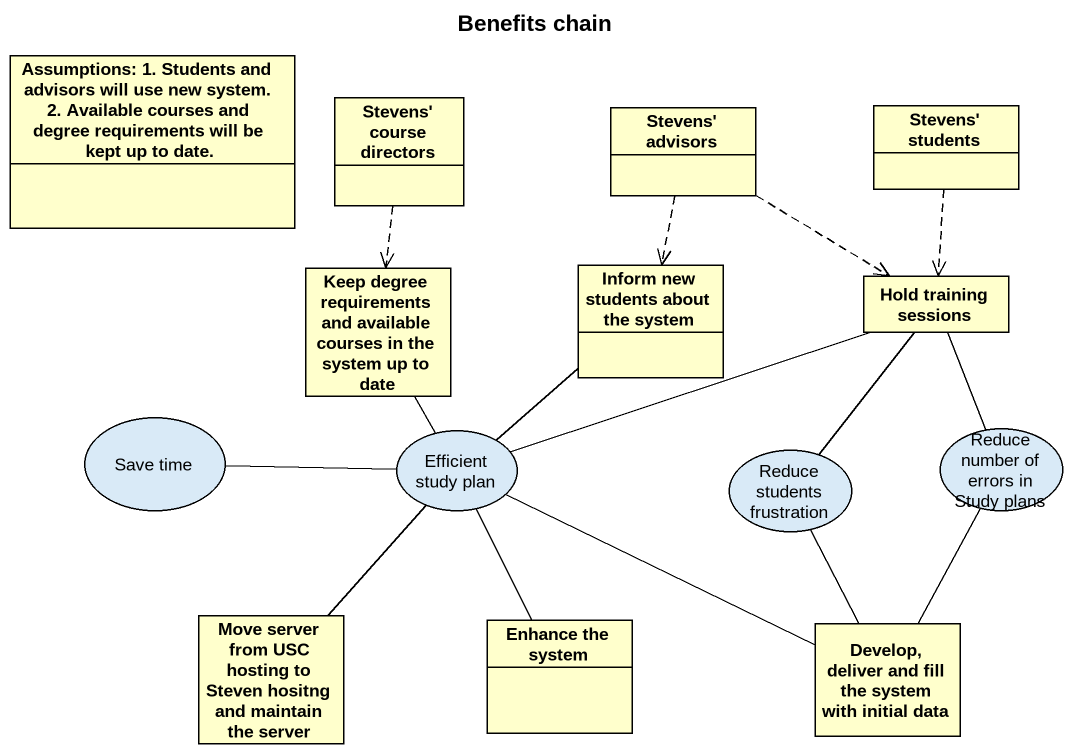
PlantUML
@startuml
title Benefits chain
allowmixing
hide circle
hide empty members
class "Assumptions: 1. Students and advisors will use new system. 2. Available courses and degree requirements will be kept up to date." as Assumptions_1_Students_and
class "Stevens' course directors" as Stevens_course_directors
class "Stevens' advisors" as Stevens_advisors
class "Stevens' students" as Stevens_students
class "Inform new students about the system" as Inform_new_students_about
class "Keep degree requirements and available courses in the system up to date" as Keep_degree_requirements
class "Hold training sessions" as Hold_training_sessions
usecase "Save time" as Save_time
usecase "Efficient study plan" as Efficient_study_plan
usecase "Reduce students frustration" as Reduce_students_frustration
usecase "Reduce number of errors in Study plans" as Reduce_number_of_errors_in
class "Move server from USC hosting to Steven hositng and maintain the server" as Move_server_from_USC
class "Enhance the system" as Enhance_the_system
class "Develop, deliver and fill the system with initial data" as Develop_deliver_and_fill
Stevens_course_directors ..> Keep_degree_requirements
Stevens_advisors ..> Inform_new_students_about
Stevens_advisors ..> Hold_training_sessions
Stevens_students ..> Hold_training_sessions
Inform_new_students_about -- Efficient_study_plan
Keep_degree_requirements -- Efficient_study_plan
Hold_training_sessions -left- Efficient_study_plan
Efficient_study_plan -left- Save_time
Reduce_students_frustration -up- Hold_training_sessions
Reduce_number_of_errors_in -up- Hold_training_sessions
Move_server_from_USC -up- Efficient_study_plan
Enhance_the_system -up- Efficient_study_plan
Develop_deliver_and_fill -left- Efficient_study_plan
Develop_deliver_and_fill -up- Reduce_students_frustration
Develop_deliver_and_fill -up- Reduce_number_of_errors_in
@enduml
